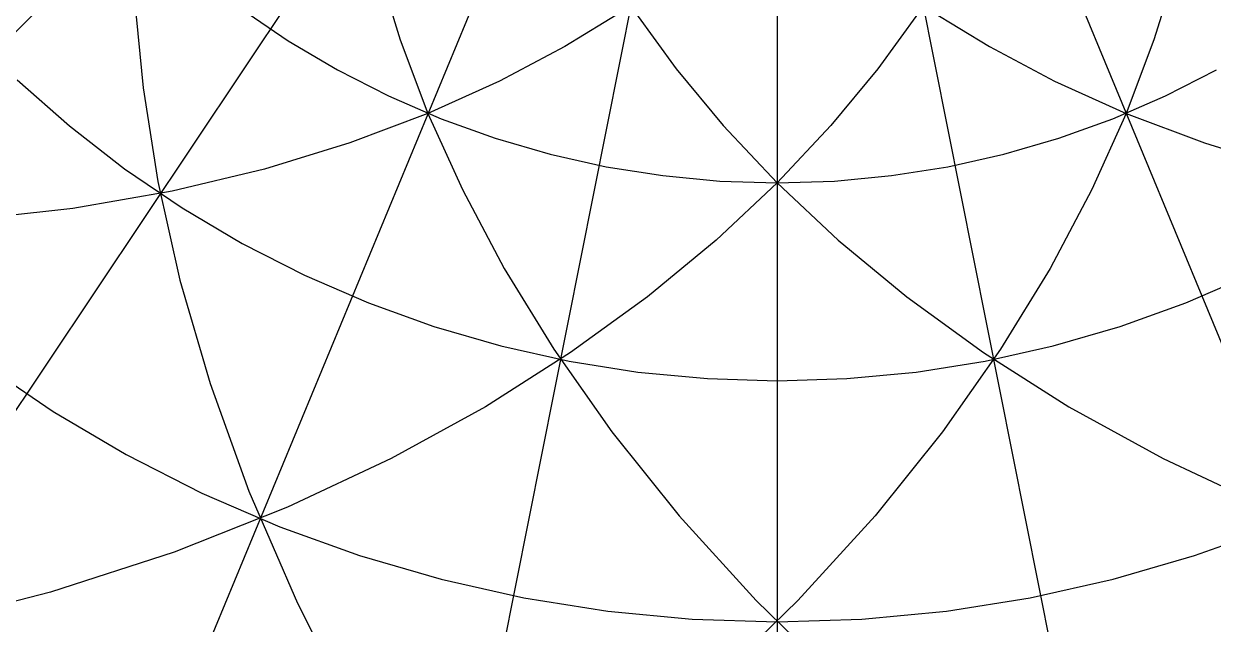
# Model space of a CAD drawing. Header units: metres. Extents: x -40000 to 40000, y -40000 to 40000.
# Drawn here: x -296.7 to 171.8, y -533.1 to -296.7 of the extents above; entities that cross this region are included whole.
import ezdxf

# ---------------------------------------------------------------- set-up
doc = ezdxf.new("R2010")
doc.units = ezdxf.units.M

msp = doc.modelspace()

# ---------------------------------------------------------------- linework, layer by layer
at = {"color": 0}
for p, q in [((-157.01, -275.27), (-148.46, -303.04)), ((157.01, -275.27), (148.46, -303.04)), ((-253.04, -287.02), (-249.73, -321.95)), ((-60.35, -291.42), (-83.62, -305.67)), ((-55.76, -292.33), (-39.72, -314.4)), ((55.76, -292.33), (39.72, -314.4)), ((60.35, -291.42), (83.62, -305.67)), ((-148.46, -303.04), (-137.51, -331.98)), ((148.46, -303.04), (137.51, -331.98)), ((-83.62, -305.67), (-109.31, -319.25)), ((83.62, -305.67), (109.31, -319.25)), ((-39.72, -314.4), (-21.19, -336.78)), ((39.72, -314.4), (21.19, -336.78)), ((-249.73, -321.95), (-243.87, -358.84)), ((-109.31, -319.25), (-137.51, -331.98)), ((109.31, -319.25), (137.51, -331.98)), ((-137.51, -331.98), (-168.34, -343.62)), ((-137.51, -331.98), (-123.94, -362)), ((137.51, -331.98), (123.94, -362)), ((137.51, -331.98), (168.34, -343.62)), ((-21.19, -336.78), (0, -359.33)), ((21.19, -336.78), (0, -359.33)), ((-168.34, -343.62), (-201.87, -353.92)), ((168.34, -343.62), (201.87, -353.92)), ((-201.87, -353.92), (-238.2, -362.63)), ((-243.87, -358.84), (-235.18, -397.67)), ((0, -359.33), (-24.03, -381.88)), ((0, -359.33), (24.03, -381.88)), ((-238.2, -362.63), (-277.4, -369.46)), ((-123.94, -362), (-107.51, -393.01)), ((123.94, -362), (107.51, -393.01)), ((-277.4, -369.46), (-319.5, -374.09)), ((-24.03, -381.88), (-51.07, -404.23)), ((24.03, -381.88), (51.07, -404.23)), ((-107.51, -393.01), (-87.98, -424.85)), ((107.51, -393.01), (87.98, -424.85)), ((-235.18, -397.67), (-223.35, -438.34)), ((-51.07, -404.23), (-81.3, -426.18)), ((51.07, -404.23), (81.3, -426.18)), ((-81.3, -426.18), (-114.9, -447.49)), ((-87.98, -424.85), (-65.1, -457.39)), ((87.98, -424.85), (65.1, -457.39)), ((81.3, -426.18), (114.9, -447.49)), ((-223.35, -438.34), (-208.05, -480.78)), ((-114.9, -447.49), (-152.03, -467.88)), ((114.9, -447.49), (152.03, -467.88)), ((-65.1, -457.39), (-38.6, -490.45)), ((65.1, -457.39), (38.6, -490.45)), ((-152.03, -467.88), (-192.85, -487.08)), ((152.03, -467.88), (192.85, -487.08)), ((-208.05, -480.78), (-188.96, -524.86)), ((-192.85, -487.08), (-237.52, -504.75)), ((-38.6, -490.45), (-8.23, -523.8)), ((38.6, -490.45), (8.23, -523.8)), ((-237.52, -504.75), (-286.17, -520.54)), ((-286.17, -520.54), (-338.93, -534.07)), ((8.23, -523.8), (-26.28, -557.22)), ((-8.23, -523.8), (26.28, -557.22)), ((-188.96, -524.86), (-165.72, -570.43))]:
    msp.add_line(p, q, dxfattribs=at)
at = {"layer": '1', "color": 1}
for p, q in [((-0.1, -0.1), (-28284.3, -28284.3)), ((-0.08, -0.12), (-22222.8, -33258.8)), ((-0.05, -0.13), (-15307.3, -36955.2)), ((-0.03, -0.14), (-7803.62, -39231.4)), ((0, -0.14), (0, -40000)), ((0.03, -0.14), (7803.62, -39231.4)), ((0.05, -0.13), (15307.3, -36955.2)), ((-211.21, -290.7), (-192.54, -303.39)), ((-192.54, -303.39), (-173.11, -314.88)), ((-173.11, -314.88), (-153, -325.13)), ((153, -325.13), (173.11, -314.88)), ((-299.35, -318.77), (-278.74, -336.94)), ((-153, -325.13), (-132.28, -334.1)), ((132.28, -334.1), (153, -325.13)), ((-278.74, -336.94), (-257.03, -353.77)), ((-132.28, -334.1), (-111.04, -341.75)), ((111.04, -341.75), (132.28, -334.1)), ((-111.04, -341.75), (-89.36, -348.04)), ((89.36, -348.04), (111.04, -341.75)), ((-89.36, -348.04), (-67.33, -352.97)), ((67.33, -352.97), (89.36, -348.04)), ((-257.03, -353.77), (-234.31, -369.22)), ((-67.33, -352.97), (-45.04, -356.5)), ((45.04, -356.5), (67.33, -352.97)), ((-45.04, -356.5), (-22.56, -358.62)), ((-22.56, -358.62), (0, -359.33)), ((0, -359.33), (22.56, -358.62)), ((22.56, -358.62), (45.04, -356.5)), ((-234.31, -369.22), (-210.67, -383.2)), ((-210.67, -383.2), (-186.19, -395.67)), ((-186.19, -395.67), (-160.98, -406.58)), ((160.98, -406.58), (186.19, -395.67)), ((-160.98, -406.58), (-135.13, -415.89)), ((135.13, -415.89), (160.98, -406.58)), ((-135.13, -415.89), (-108.75, -423.55)), ((108.75, -423.55), (135.13, -415.89)), ((-108.75, -423.55), (-81.94, -429.54)), ((81.94, -429.54), (108.75, -423.55)), ((-312.8, -430.53), (-285.15, -449.32)), ((-81.94, -429.54), (-54.81, -433.84)), ((54.81, -433.84), (81.94, -429.54)), ((-54.81, -433.84), (-27.46, -436.43)), ((27.46, -436.43), (54.81, -433.84)), ((-27.46, -436.43), (0, -437.29)), ((0, -437.29), (27.46, -436.43)), ((-285.15, -449.32), (-256.37, -466.34)), ((-256.37, -466.34), (-226.58, -481.51)), ((-226.58, -481.51), (-195.9, -494.79)), ((-195.9, -494.79), (-164.45, -506.11)), ((164.45, -506.11), (195.9, -494.79)), ((-164.45, -506.11), (-132.34, -515.44)), ((132.34, -515.44), (164.45, -506.11)), ((-132.34, -515.44), (-99.72, -522.73)), ((99.72, -522.73), (132.34, -515.44)), ((-99.72, -522.73), (-66.7, -527.96)), ((66.7, -527.96), (99.72, -522.73)), ((-66.7, -527.96), (-33.41, -531.11)), ((33.41, -531.11), (66.7, -527.96)), ((-33.41, -531.11), (0, -532.16)), ((0, -532.16), (33.41, -531.11))]:
    msp.add_line(p, q, dxfattribs=at)

doc.saveas('drawing.dxf')
